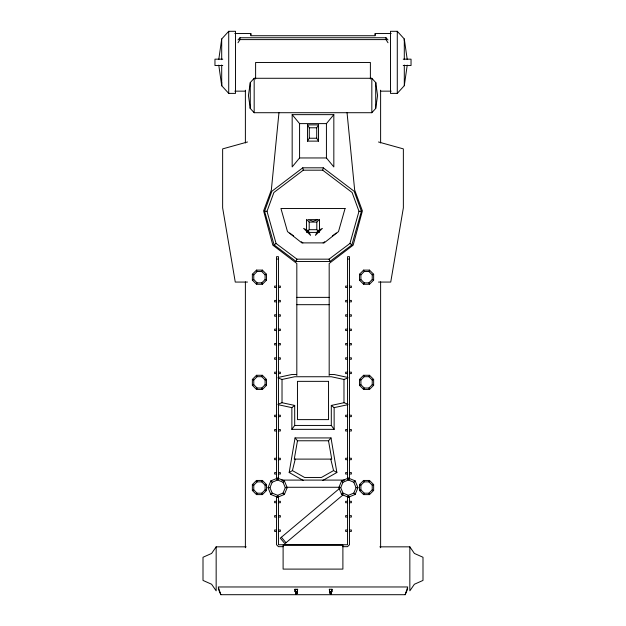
<?xml version="1.0" encoding="UTF-8"?>
<svg xmlns="http://www.w3.org/2000/svg" width="626" height="626" viewBox="0 0 626 626"><rect width="100%" height="100%" fill="white"/><g stroke="black" fill="none" stroke-linecap="round" stroke-linejoin="round"><path stroke-width="0.94" d="M234.805 33.538L250.83 33.538L250.83 35.729L375.17 35.729L375.17 33.538L391.195 33.538M254.172 78.281L254.172 112.711L371.828 112.711L375.717 108.454L377.564 95.496L375.717 82.538L371.828 78.281L254.172 78.281L250.283 82.538L248.436 95.496L250.283 108.454L254.172 112.711M265.103 489.876L265.103 485.181L261.785 481.863L257.09 481.863L253.773 485.181L253.773 489.876L257.09 493.194L261.785 493.194L265.103 489.876L266.519 490.463L266.519 484.594L262.372 480.447L256.503 480.447L252.356 484.594L252.356 490.463L256.503 494.61L262.372 494.61L266.519 490.463M265.103 384.708L265.103 380.013L261.785 376.695L257.09 376.695L253.773 380.013L253.773 384.708L257.09 388.026L261.785 388.026L265.103 384.708L266.519 385.295L262.372 389.442L256.503 389.442L252.356 385.295L252.356 379.426L256.503 375.279L262.372 375.279L266.519 379.426L266.519 385.295M265.103 279.54L265.103 274.845L261.785 271.527L257.09 271.527L253.773 274.845L253.773 279.54L257.09 282.858L261.785 282.858L265.103 279.54L266.519 280.127L266.519 274.258L262.372 270.111L256.503 270.111L252.356 274.258L252.356 280.127L256.503 284.274L262.372 284.274L266.519 280.127M296.818 375.537L296.818 263.468L272.834 245.149L263.609 210.892L271.34 189.999L278.969 112.57M318.532 141.124L316.709 138.236L316.709 127.782L318.532 124.895L307.468 124.895L307.468 141.124L318.532 141.124L318.532 124.895M329.182 375.537L329.182 263.468L353.166 245.149L362.391 210.892L354.66 189.999L347.031 112.57M371.828 78.281L371.828 112.711M372.227 489.876L372.227 485.181L368.91 481.863L364.215 481.863L360.897 485.181L360.897 489.876L364.215 493.194L368.91 493.194L372.227 489.876L373.644 490.463L373.644 484.594L369.496 480.447L363.628 480.447L359.48 484.594L359.48 490.463L363.628 494.61L369.496 494.61L373.644 490.463M372.227 384.708L372.227 380.013L368.91 376.695L364.215 376.695L360.897 380.013L360.897 384.708L364.215 388.026L368.91 388.026L372.227 384.708L373.644 385.295L369.496 389.442L363.628 389.442L359.48 385.295L359.48 379.426L363.628 375.279L369.496 375.279L373.644 379.426L373.644 385.295M372.227 279.54L372.227 274.845L368.91 271.527L364.215 271.527L360.897 274.845L360.897 279.54L364.215 282.858L368.91 282.858L372.227 279.54L373.644 280.127L373.644 274.258L369.496 270.111L363.628 270.111L359.48 274.258L359.48 280.127L363.628 284.274L369.496 284.274L373.644 280.127M375.717 83.524L375.717 82.538L375.717 108.454M404.302 59.658L404.302 38.984L397.283 31.3L390.475 31.3L390.475 93.384L397.283 93.384L404.302 85.699L407.229 65.143M404.302 40.76L404.302 38.984L407.229 59.54M296.121 591.648L295.957 593.792L295.441 591.648M297.084 591.648L296.912 593.792L296.395 591.648M330.559 591.648L330.387 593.792L329.879 591.648M331.514 591.648L331.35 593.792L330.833 591.648M218.771 59.54L221.698 38.984L228.717 31.3L235.525 31.3L235.525 93.384L228.717 93.384L221.698 85.699L218.771 65.143M303.25 480.471L289.173 472.497L295.049 437.934L331.013 437.934L336.874 472.497L322.805 480.471M295.049 437.934L297.483 440.767L294.259 459.108L331.733 459.108L328.509 440.767L331.013 437.934M297.217 591.68L297.694 589.293L294.83 589.293L295.308 591.68M331.655 591.68L332.132 589.293L329.26 589.293L329.738 591.68M322.726 170.186L303.274 170.186L273.891 192.495L267.005 211.298L276.066 243.451L296.927 259.156L329.073 259.156L349.934 243.451L358.995 211.298L352.109 192.495L322.726 170.186L323.243 167.815L302.757 167.815L271.833 191.29L264.579 211.298L274.125 244.938L296.082 261.465L329.918 261.465L351.875 244.938L361.421 211.298L354.167 191.29L323.243 167.815M289.173 472.497L292.428 470.58L295.229 459.108M405.178 594.7L407.729 586.969L218.271 586.969L220.821 594.7L405.178 594.7L407.729 588.847M296.082 261.465L296.927 259.156M256.503 284.274L257.09 282.858M261.785 271.527L262.372 270.111M256.503 389.442L257.09 388.026M261.785 376.695L262.372 375.279M256.503 494.61L257.09 493.194M261.785 481.863L262.372 480.447M268.03 487.662L270.831 480.885L277.608 478.084L284.384 480.885L287.193 487.662L284.384 494.438L277.608 497.247L270.831 494.438L268.03 487.662L269.947 487.662L272.193 482.239L277.608 479.993L283.03 482.239L285.276 487.662L283.03 493.085L277.608 495.33L272.193 493.085L269.947 487.662M363.628 284.274L364.215 282.858M368.91 271.527L369.496 270.111M363.628 389.442L364.215 388.026M368.91 376.695L369.496 375.279M338.807 487.662L341.616 480.885L348.392 478.084L355.169 480.885L357.97 487.662L355.169 494.438L348.392 497.247L341.616 494.438L338.807 487.662L340.724 487.662L342.97 482.239L348.392 479.993L353.807 482.239L356.053 487.662L353.807 493.085L348.392 495.33L342.97 493.085L340.724 487.662M363.628 494.61L364.215 493.194M368.91 481.863L369.496 480.447M307.468 141.124L309.291 138.236L309.291 127.782L307.468 124.895M237.99 42.748L240.008 39.602L240.008 37.748L385.992 37.748L388.01 39.931M216.158 546.842L211.611 553.447L203.004 557.265L203.004 580.427L211.611 584.246L216.158 590.842L216.158 546.842L246.175 546.842M334.135 429.342L331.303 425.445L331.303 405.437L334.135 407.636L334.135 429.342L291.865 429.342L294.697 425.445L294.697 405.437L282.021 402.714L278.03 404.2M333.83 114.644L333.83 166.931L326.428 157.955L326.428 123.612L333.83 114.644L292.17 114.644L292.17 166.931L299.572 157.955L299.572 123.612L292.17 114.644M237.99 39.931L240.008 37.748M309.189 229.695L306.474 232.41L319.526 232.41L316.811 229.695L309.189 229.695L309.189 222.081L306.474 219.358L306.474 230.548M309.189 222.081L316.811 222.081L319.526 219.358L319.526 230.548M270.831 494.438L272.193 493.085M283.03 482.239L284.384 480.885M341.616 494.438L342.97 493.085M353.807 482.239L355.169 480.885M297.029 589.723L297.46 589.293L297.46 591.68L295.065 591.68L295.495 591.249M331.459 589.723L331.89 589.293L331.89 591.68L329.503 591.68L329.933 591.249M339.261 488.687L280.284 538.172L284.9 543.665L343.134 494.806M278.147 404.693L291.865 407.636L294.697 405.437M274.125 244.938L276.066 243.451M323.11 242.927L324.651 241.761M332.383 235.947L336.24 233.036M336.874 472.497L333.572 470.58L321.435 477.458L304.565 477.458L292.428 470.58M252.356 280.127L253.773 279.54M265.103 274.845L266.519 274.258M359.48 280.127L360.897 279.54M372.227 274.845L373.644 274.258M252.356 385.295L253.773 384.708M265.103 380.013L266.519 379.426M359.48 385.295L360.897 384.708M372.227 380.013L373.644 379.426M252.356 490.463L253.773 489.876M265.103 485.181L266.519 484.594M359.48 490.463L360.897 489.876M372.227 485.181L373.644 484.594M278.03 377.947L282.021 379.458L294.697 376.742L331.303 376.742L343.979 379.458L347.97 377.947M247.513 141.985L222.637 148.886L222.637 207.848L235.266 282.068L247.497 282.068M278.147 377.447L291.865 374.497L296.669 374.497M331.303 405.437L343.979 402.714L347.97 404.2M334.135 407.636L347.853 404.693M240.008 39.602L385.992 39.602L388.01 42.748M222.762 59.165L214.961 59.165L214.961 65.519L222.762 65.519M403.238 59.165L411.039 59.165L411.039 65.519L403.238 65.519M234.805 91.153L245.556 91.153M380.444 91.153L391.195 91.153M299.572 123.612L326.428 123.612M309.291 127.782L316.709 127.782M309.291 138.236L316.709 138.236M299.572 157.955L326.428 157.955M358.995 211.298L361.421 211.298M276.535 259.062L278.445 259.062M347.555 259.062L349.464 259.062M378.503 282.068L390.734 282.068L403.363 207.848L403.363 148.886L378.487 141.985M276.535 286.082L274.618 286.082L274.618 287.514L276.535 287.514M278.445 286.082L280.362 286.082L280.362 287.514L278.445 287.514M347.555 286.082L345.638 286.082L345.638 287.514L347.555 287.514M349.464 286.082L351.382 286.082L351.382 287.514L349.464 287.514M296.818 297.373L329.182 297.373M276.535 300.425L274.618 300.425L274.618 301.865L276.535 301.865M278.445 300.425L280.362 300.425L280.362 301.865L278.445 301.865M347.555 300.425L345.638 300.425L345.638 301.865L347.555 301.865M349.464 300.425L351.382 300.425L351.382 301.865L349.464 301.865M296.818 304.682L329.182 304.682M276.535 314.776L274.618 314.776L274.618 316.208L276.535 316.208M278.445 314.776L280.362 314.776L280.362 316.208L278.445 316.208M347.555 314.776L345.638 314.776L345.638 316.208L347.555 316.208M349.464 314.776L351.382 314.776L351.382 316.208L349.464 316.208M276.535 329.12L274.618 329.12L274.618 330.559L276.535 330.559M278.445 329.12L280.362 329.12L280.362 330.559L278.445 330.559M347.555 329.12L345.638 329.12L345.638 330.559L347.555 330.559M349.464 329.12L351.382 329.12L351.382 330.559L349.464 330.559M276.535 343.471L274.618 343.471L274.618 344.903L276.535 344.903M278.445 343.471L280.362 343.471L280.362 344.903L278.445 344.903M347.555 343.471L345.638 343.471L345.638 344.903L347.555 344.903M349.464 343.471L351.382 343.471L351.382 344.903L349.464 344.903M276.535 357.814L274.618 357.814L274.618 359.254L276.535 359.254M278.445 357.814L280.362 357.814L280.362 359.254L278.445 359.254M347.555 357.814L345.638 357.814L345.638 359.254L347.555 359.254M349.464 357.814L351.382 357.814L351.382 359.254L349.464 359.254M276.535 372.165L274.618 372.165L274.618 373.597L276.535 373.597M278.445 372.165L280.362 372.165L280.362 373.597L278.445 373.597M347.555 372.165L345.638 372.165L345.638 373.597L347.555 373.597M349.464 372.165L351.382 372.165L351.382 373.597L349.464 373.597M329.331 374.497L334.135 374.497L347.853 377.447M276.535 415.21L274.618 415.21L274.618 416.642L276.535 416.642M278.445 415.21L280.362 415.21L280.362 416.642L278.445 416.642M347.555 415.21L345.638 415.21L345.638 416.642L347.555 416.642M349.464 415.21L351.382 415.21L351.382 416.642L349.464 416.642M294.697 425.445L331.303 425.445M276.535 429.553L274.618 429.553L274.618 430.993L276.535 430.993M278.445 429.553L280.362 429.553L280.362 430.993L278.445 430.993M347.555 429.553L345.638 429.553L345.638 430.993L347.555 430.993M349.464 429.553L351.382 429.553L351.382 430.993L349.464 430.993M297.483 440.767L328.509 440.767M276.535 458.248L274.618 458.248L274.618 459.687L276.535 459.687M278.445 458.248L280.362 458.248L280.362 459.687L278.445 459.687M347.555 458.248L345.638 458.248L345.638 459.687L347.555 459.687M349.464 458.248L351.382 458.248L351.382 459.687L349.464 459.687M276.535 472.599L274.618 472.599L274.618 474.031L276.535 474.031M278.445 472.599L280.362 472.599L280.362 474.031L278.445 474.031M347.555 472.599L345.638 472.599L345.638 474.031L347.555 474.031M349.464 472.599L351.382 472.599L351.382 474.031L349.464 474.031M281.684 480.095L344.644 480.095M286.528 487.271L339.808 487.271M285.276 487.662L287.193 487.662M356.053 487.662L357.97 487.662M276.535 501.293L274.618 501.293L274.618 502.725L276.535 502.725M278.445 501.293L280.362 501.293L280.362 502.725L278.445 502.725M347.555 501.293L345.638 501.293L345.638 502.725L347.555 502.725M349.464 501.293L351.382 501.293L351.382 502.725L349.464 502.725M276.535 515.636L274.618 515.636L274.618 517.076L276.535 517.076M278.445 515.636L280.362 515.636L280.362 517.076L278.445 517.076M347.555 515.636L345.638 515.636L345.638 517.076L347.555 517.076M349.464 515.636L351.382 515.636L351.382 517.076L349.464 517.076M276.535 529.987L274.618 529.987L274.618 531.419L276.535 531.419M278.445 529.987L280.362 529.987L280.362 531.419L278.445 531.419M347.555 529.987L345.638 529.987L345.638 531.419L347.555 531.419M349.464 529.987L351.382 529.987L351.382 531.419L349.464 531.419M283.312 546.67L278.445 546.67L276.535 544.761L276.535 496.981M342.688 546.67L347.555 546.67L349.464 544.761L349.464 496.981M379.825 546.842L409.842 546.842L414.389 553.447L422.996 557.265L422.996 580.427L414.389 584.246L409.842 590.842L409.842 546.842M264.579 211.298L267.005 211.298M359.48 274.258L360.897 274.845M252.356 274.258L253.773 274.845M359.48 379.426L360.897 380.013M252.356 379.426L253.773 380.013M359.48 484.594L360.897 485.181M252.356 484.594L253.773 485.181M289.736 233.036L293.602 235.947M301.325 241.761L302.874 242.927M349.934 243.451L351.875 244.938M341.616 480.885L342.97 482.239M353.807 493.085L355.169 494.438M270.831 480.885L272.193 482.239M283.03 493.085L284.384 494.438M331.459 591.249L331.89 591.68M297.029 591.249L297.46 591.68M281.387 537.249L285.996 542.742M218.271 588.847L220.821 594.7M363.628 270.111L364.215 271.527M368.91 282.858L369.496 284.274M363.628 375.279L364.215 376.695M368.91 388.026L369.496 389.442M363.628 480.447L364.215 481.863M368.91 493.194L369.496 494.61M256.503 270.111L257.09 271.527M261.785 282.858L262.372 284.274M256.503 375.279L257.09 376.695M261.785 388.026L262.372 389.442M256.503 480.447L257.09 481.863M261.785 493.194L262.372 494.61M329.073 259.156L329.918 261.465M330.763 459.108L333.572 470.58M302.757 167.815L303.274 170.186M404.302 65.026L404.302 85.699M397.283 31.3L397.283 93.384M385.992 37.748L385.992 39.602M380.616 90.191L380.616 142.986M380.616 281.817L380.616 547.758M375.17 33.538L375.17 35.001M370.389 79.017L370.389 62.467L255.611 62.467L255.611 79.017M349.464 479.43L349.464 256.668L347.555 256.668L347.555 479.43M348.392 478.084L348.392 479.993M348.392 495.33L348.392 497.247M347.555 496.003L347.555 544.761L278.445 544.761L278.445 496.003M343.979 379.458L343.979 402.714M329.503 589.293L329.503 591.68M316.811 222.081L316.811 229.695M295.065 589.293L295.065 591.68M291.865 407.636L291.865 429.342M282.021 379.458L282.021 402.714M278.445 479.43L278.445 256.668L276.535 256.668L276.535 479.43M277.608 478.084L277.608 479.993M277.608 495.33L277.608 497.247M250.83 33.538L250.83 35.001M250.283 82.538L250.283 108.454L250.283 107.469M245.384 90.191L245.384 142.986M245.384 281.817L245.384 547.758M228.717 31.3L228.717 93.384M221.698 38.984L221.698 59.658M221.698 65.026L221.698 85.699L221.698 82.233M295.785 591.648L295.785 593.792L295.785 591.648M296.74 591.648L296.74 593.792L296.74 591.648M330.215 591.648L330.215 593.792L330.215 591.648M331.17 591.648L331.17 593.792L331.177 591.648M345.067 208.481L338.494 231.604L324.143 242.888L301.857 242.888L287.506 231.604L280.933 208.481L345.067 208.481M317.742 230.72L315.426 235.345L322.367 228.404L317.742 230.72M317.906 219.624L313 221.26L308.094 219.624L317.906 219.624M328.54 381.351L297.46 381.351L297.46 419.616L328.54 419.616L328.54 381.351M342.892 545.191L283.108 545.191L283.108 569.104L342.892 569.104L342.892 545.191M308.258 230.72L303.633 228.404L310.574 235.345L308.258 230.72"/></g></svg>
